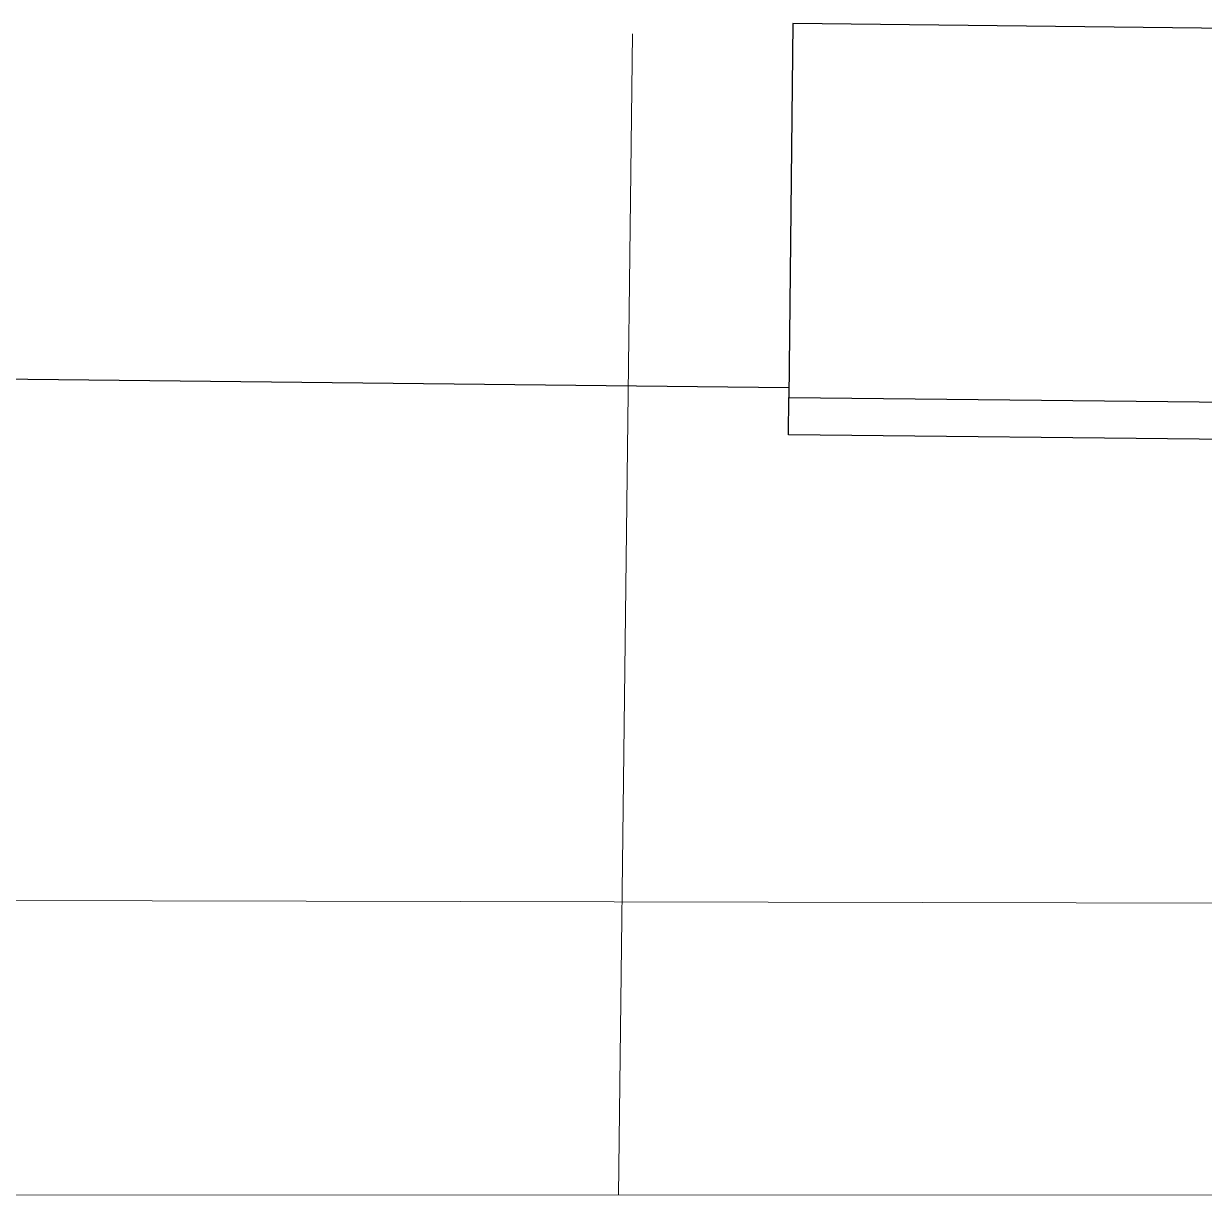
# Model space of a CAD drawing. Header units: inches. Extents: x 164.3 to 247.9, y 15.6 to 56.7.
# Drawn here: x 213.7976 to 214.2933, y 30.0996 to 30.5928 of the extents above; entities that cross this region are included whole.
import ezdxf

# ---------------------------------------------------------------- set-up
doc = ezdxf.new("R2010")
doc.units = ezdxf.units.IN
doc.header["$MEASUREMENT"] = 0
doc.layers.get('0').update_dxf_attribs({"lineweight": 0})
doc.layers.add('WALL 1 100', color=250, linetype='Continuous', lineweight=9)
doc.layers.add('провода', color=1, linetype='Continuous', lineweight=5)

msp = doc.modelspace()

# ---------------------------------------------------------------- linework, layer by layer
at = {"color": 7, "linetype": 'ByBlock', "lineweight": -2}
for p, q in [((214.12051, 30.5928), (214.11881, 30.43587)), ((214.90519, 30.58432), (214.12051, 30.5928)), ((213.66524, 30.44496), (214.11886, 30.44005)), ((214.11864, 30.42017), (214.11881, 30.43587)), ((214.11881, 30.43587), (214.90349, 30.42739)), ((214.90332, 30.41169), (214.11864, 30.42017))]:
    msp.add_line(p, q, dxfattribs=at)
at = {"layer": 'WALL 1 100', "color": 0}
msp.add_lwpolyline([(221.88075, 30.20755), (208.28262, 30.23614)], dxfattribs=at)
at = {"layer": 'провода', "color": 1}
for p, q in [((214.04736, 30.10093), (214.05321, 30.58844)), ((221.21651, 30.10261), (208.19274, 30.09955))]:
    msp.add_line(p, q, dxfattribs=at)

doc.saveas('drawing.dxf')
